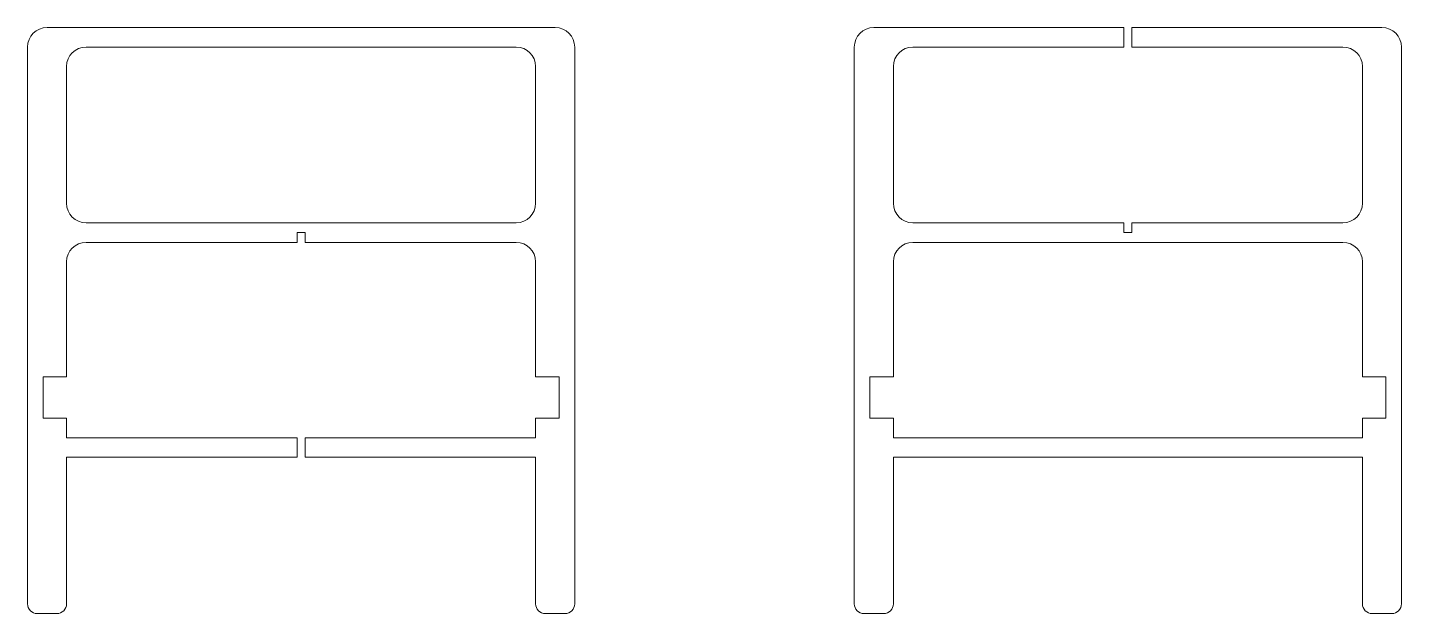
# Model space of a CAD drawing. Header units: millimetres. Extents: x 0.044 to 0.747, y 0.464 to 0.764.
import ezdxf

# ---------------------------------------------------------------- set-up
doc = ezdxf.new("R2010")
doc.units = ezdxf.units.MM

msp = doc.modelspace()

# ---------------------------------------------------------------- linework, layer by layer
at = {"color": 7, "linetype": 'Continuous', "lineweight": 15}
for p, q in [((0.05388, 0.76425), (0.31388, 0.76425)), ((0.47694, 0.76425), (0.60494, 0.76425)), ((0.60494, 0.76425), (0.60494, 0.75425)), ((0.60894, 0.76425), (0.60894, 0.75425)), ((0.73694, 0.76425), (0.60894, 0.76425)), ((0.04388, 0.75425), (0.04388, 0.46925)), ((0.07388, 0.75425), (0.29388, 0.75425)), ((0.32388, 0.75425), (0.32388, 0.46925)), ((0.46694, 0.75425), (0.46694, 0.46925)), ((0.49694, 0.75425), (0.60494, 0.75425)), ((0.71694, 0.75425), (0.60894, 0.75425)), ((0.74694, 0.75425), (0.74694, 0.46925)), ((0.06388, 0.74425), (0.06388, 0.67425)), ((0.30388, 0.74425), (0.30388, 0.67425)), ((0.48694, 0.74425), (0.48694, 0.67425)), ((0.72694, 0.74425), (0.72694, 0.67425)), ((0.07388, 0.66425), (0.29388, 0.66425)), ((0.49694, 0.66425), (0.60494, 0.66425)), ((0.60494, 0.66425), (0.60494, 0.65925)), ((0.60894, 0.66425), (0.60894, 0.65925)), ((0.71694, 0.66425), (0.60894, 0.66425)), ((0.07388, 0.65425), (0.18188, 0.65425)), ((0.18188, 0.65925), (0.18588, 0.65925)), ((0.18188, 0.65425), (0.18188, 0.65925)), ((0.18588, 0.65425), (0.18588, 0.65925)), ((0.29388, 0.65425), (0.18588, 0.65425)), ((0.49694, 0.65425), (0.71694, 0.65425)), ((0.60494, 0.65925), (0.60894, 0.65925)), ((0.06388, 0.64425), (0.06388, 0.58545)), ((0.30388, 0.64425), (0.30388, 0.58545)), ((0.48694, 0.64425), (0.48694, 0.58545)), ((0.72694, 0.64425), (0.72694, 0.58545)), ((0.05188, 0.58545), (0.06388, 0.58545)), ((0.05188, 0.58545), (0.05188, 0.56425)), ((0.31588, 0.58545), (0.30388, 0.58545)), ((0.31588, 0.58545), (0.31588, 0.56425)), ((0.47494, 0.58545), (0.48694, 0.58545)), ((0.47494, 0.58545), (0.47494, 0.56425)), ((0.73894, 0.58545), (0.72694, 0.58545)), ((0.73894, 0.58545), (0.73894, 0.56425)), ((0.05188, 0.56425), (0.06388, 0.56425)), ((0.06388, 0.56425), (0.06388, 0.55425)), ((0.30388, 0.56425), (0.30388, 0.55425)), ((0.31588, 0.56425), (0.30388, 0.56425)), ((0.47494, 0.56425), (0.48694, 0.56425)), ((0.48694, 0.56425), (0.48694, 0.55425)), ((0.72694, 0.56425), (0.72694, 0.55425)), ((0.73894, 0.56425), (0.72694, 0.56425)), ((0.06388, 0.55425), (0.18188, 0.55425)), ((0.18188, 0.55425), (0.18188, 0.54425)), ((0.18588, 0.55425), (0.18588, 0.54425)), ((0.30388, 0.55425), (0.18588, 0.55425)), ((0.48694, 0.55425), (0.72694, 0.55425)), ((0.06388, 0.54425), (0.18188, 0.54425)), ((0.06388, 0.54425), (0.06388, 0.46925)), ((0.30388, 0.54425), (0.18588, 0.54425)), ((0.30388, 0.54425), (0.30388, 0.46925)), ((0.48694, 0.54425), (0.72694, 0.54425)), ((0.48694, 0.54425), (0.48694, 0.46925)), ((0.72694, 0.54425), (0.72694, 0.46925)), ((0.04888, 0.46425), (0.05888, 0.46425)), ((0.31888, 0.46425), (0.30888, 0.46425)), ((0.47194, 0.46425), (0.48194, 0.46425)), ((0.74194, 0.46425), (0.73194, 0.46425))]:
    msp.add_line(p, q, dxfattribs=at)
for centre, radius, start, end in [((0.05388, 0.75425), 0.01, 90, 180), ((0.31388, 0.75425), 0.01, 0, 90), ((0.47694, 0.75425), 0.01, 90, 180), ((0.73694, 0.75425), 0.01, 0, 90), ((0.07388, 0.74425), 0.01, 90, 180), ((0.29388, 0.74425), 0.01, 0, 90), ((0.49694, 0.74425), 0.01, 90, 180), ((0.71694, 0.74425), 0.01, 0, 90), ((0.07388, 0.67425), 0.01, 180, 270), ((0.29388, 0.67425), 0.01, 270, 0), ((0.49694, 0.67425), 0.01, 180, 270), ((0.71694, 0.67425), 0.01, 270, 0), ((0.07388, 0.64425), 0.01, 90, 180), ((0.29388, 0.64425), 0.01, 0, 90), ((0.49694, 0.64425), 0.01, 90, 180), ((0.71694, 0.64425), 0.01, 0, 90), ((0.04888, 0.46925), 0.005, 180, 270), ((0.05888, 0.46925), 0.005, 270, 0), ((0.30888, 0.46925), 0.005, 180, 270), ((0.31888, 0.46925), 0.005, 270, 0), ((0.47194, 0.46925), 0.005, 180, 270), ((0.48194, 0.46925), 0.005, 270, 0), ((0.73194, 0.46925), 0.005, 180, 270), ((0.74194, 0.46925), 0.005, 270, 0)]:
    msp.add_arc(centre, radius, start, end, dxfattribs=at)

doc.saveas('drawing.dxf')
